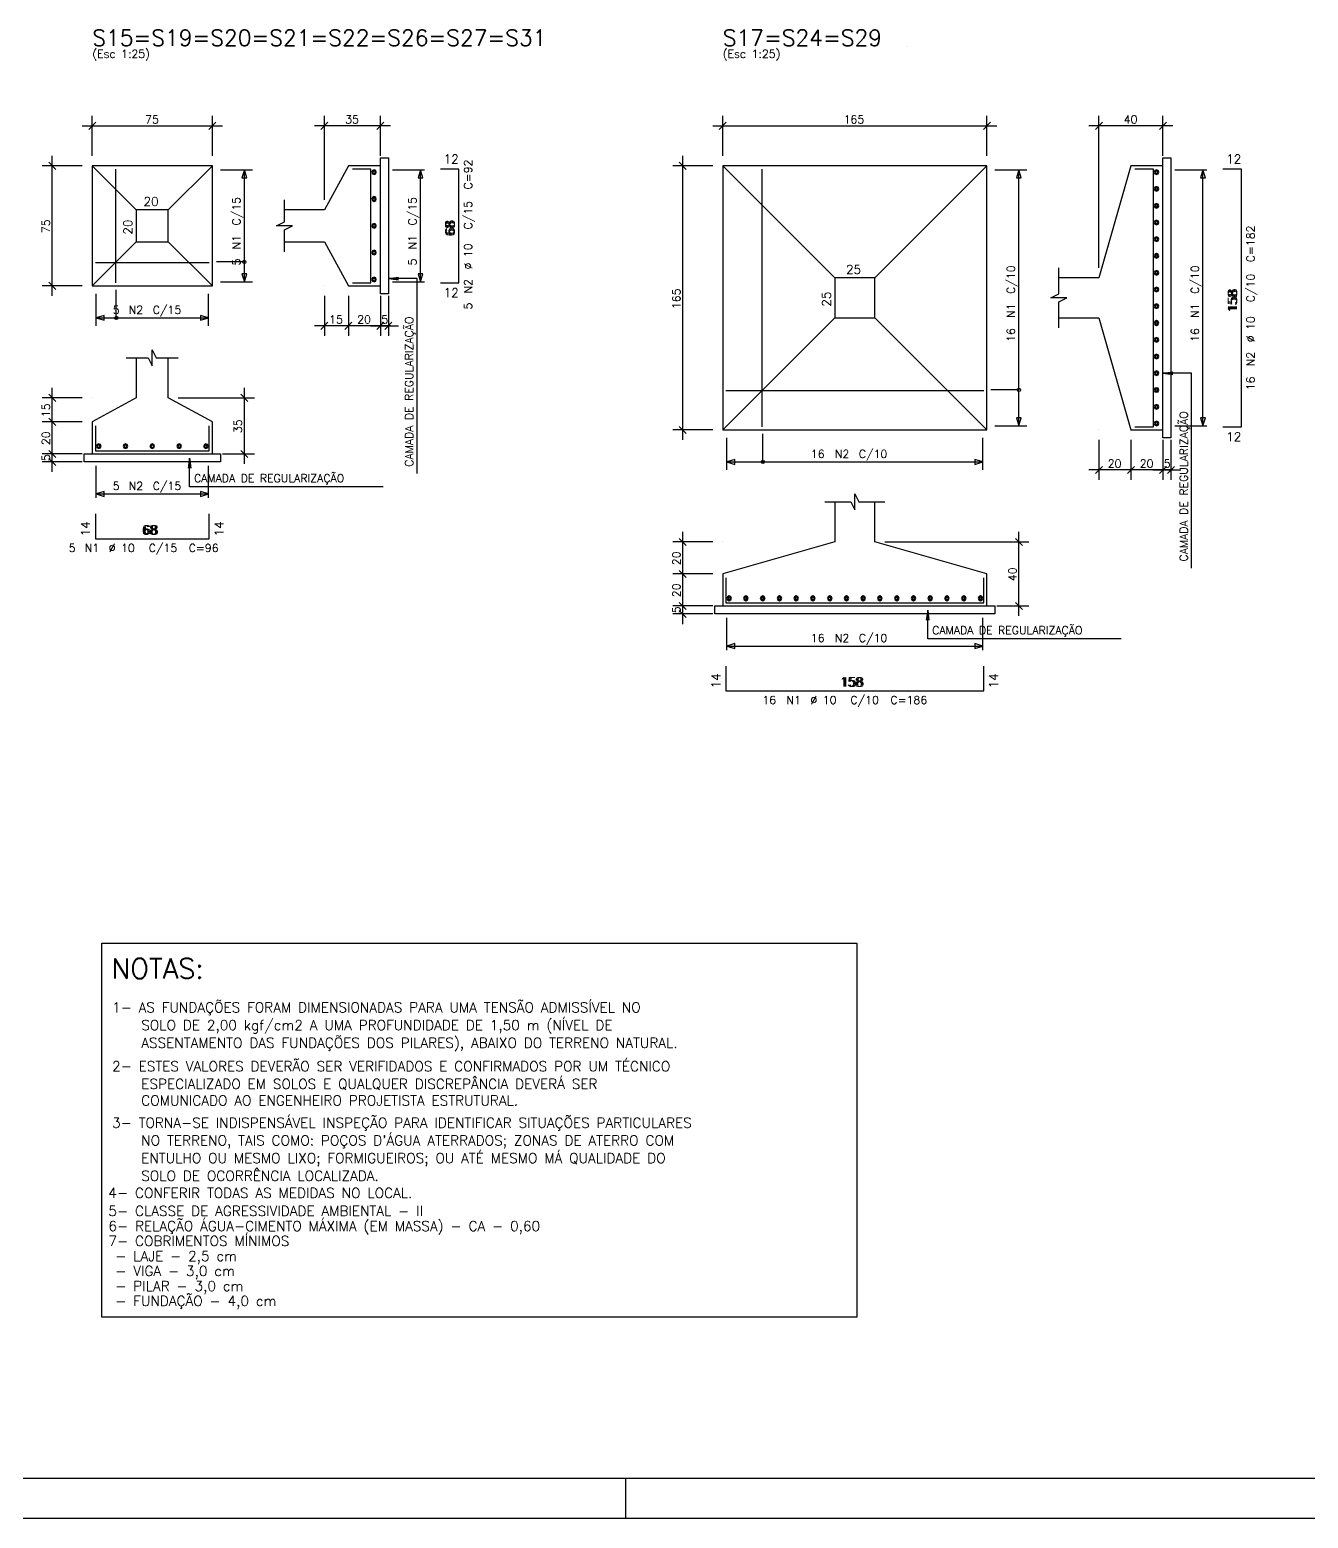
# Model space of a CAD drawing. Extents: x 797 to 1056, y -75 to 15.
# Drawn here: x 830.06 to 846.03, y -26.56 to -7.96 of the extents above; entities that cross this region are included whole.
import ezdxf

# ---------------------------------------------------------------- set-up
doc = ezdxf.new("R2010")
doc.units = 0
doc.header["$MEASUREMENT"] = 0
for name, color, linetype in [('06', 6, 'CONTINUOUS'), ('1', 2, 'CONTINUOUS'), ('2', 4, 'CONTINUOUS'), ('4', 1, 'CONTINUOUS'), ('5', 5, 'CONTINUOUS'), ('CERCADURA', 7, 'CONTINUOUS')]:
    doc.layers.add(name, color=color, linetype=linetype)
doc.styles.get("Standard").update_dxf_attribs({"font": 'ROMANS.SHX'})

msp = doc.modelspace()

# ---------------------------------------------------------------- linework, layer by layer
at = {"layer": '06'}
msp.add_line((797.81, -26.063), (855.51, -26.063), dxfattribs=at)
at = {"layer": '1', "linetype": 'Continuous'}
for points in [[(830.842, -11.164), (832.342, -11.164), (832.342, -9.664), (830.842, -9.664), (830.842, -11.164)], [(831.392, -10.214), (830.842, -9.664)], [(831.792, -10.214), (832.342, -9.664)], [(833.242, -10.614), (833.742, -10.614), (834.042, -11.164), (834.442, -11.164), (834.442, -9.664), (834.042, -9.664), (833.742, -10.214), (833.242, -10.214)], [(834.442, -11.264), (834.442, -9.564), (834.542, -9.564), (834.542, -11.264), (834.442, -11.264)], [(838.72, -12.964), (842.02, -12.964), (842.02, -9.664), (838.72, -9.664), (838.72, -12.964)], [(840.12, -11.064), (838.72, -9.664)], [(840.62, -11.064), (842.02, -9.664)], [(842.92, -11.564), (843.42, -11.564), (843.82, -12.964), (844.22, -12.964), (844.22, -9.664), (843.82, -9.664), (843.42, -11.064), (842.92, -11.064)], [(844.22, -13.064), (844.22, -9.564), (844.32, -9.564), (844.32, -13.064), (844.22, -13.064)], [(834.342, -9.723), (834.333, -9.744)], [(834.333, -9.744), (834.342, -9.764)], [(834.362, -9.714), (834.342, -9.723)], [(834.342, -9.764), (834.362, -9.773)], [(834.353, -9.728), (834.345, -9.748)], [(834.345, -9.739), (834.353, -9.759)], [(834.367, -9.726), (834.346, -9.735)], [(834.346, -9.753), (834.367, -9.761)], [(834.378, -9.735), (834.357, -9.726)], [(834.357, -9.761), (834.378, -9.753)], [(834.383, -9.723), (834.362, -9.714)], [(834.362, -9.773), (834.383, -9.764)], [(834.38, -9.748), (834.371, -9.728)], [(834.371, -9.759), (834.38, -9.739)], [(834.391, -9.744), (834.383, -9.723)], [(834.383, -9.764), (834.391, -9.744)], [(844.119, -9.723), (844.111, -9.744)], [(844.111, -9.744), (844.119, -9.764)], [(844.14, -9.714), (844.119, -9.723)], [(844.119, -9.764), (844.14, -9.773)], [(844.131, -9.728), (844.122, -9.748)], [(844.122, -9.739), (844.131, -9.759)], [(844.145, -9.726), (844.124, -9.735)], [(844.124, -9.753), (844.145, -9.761)], [(844.156, -9.735), (844.135, -9.726)], [(844.135, -9.761), (844.156, -9.753)], [(844.161, -9.723), (844.14, -9.714)], [(844.14, -9.773), (844.161, -9.764)], [(844.158, -9.748), (844.149, -9.728)], [(844.149, -9.759), (844.158, -9.739)], [(844.169, -9.744), (844.161, -9.723)], [(844.161, -9.764), (844.169, -9.744)], [(844.119, -9.932), (844.111, -9.953)], [(844.111, -9.953), (844.119, -9.974)], [(844.14, -9.924), (844.119, -9.932)], [(844.119, -9.974), (844.14, -9.982)], [(844.131, -9.937), (844.122, -9.958)], [(844.122, -9.948), (844.131, -9.969)], [(844.145, -9.935), (844.124, -9.944)], [(844.124, -9.962), (844.145, -9.971)], [(844.156, -9.944), (844.135, -9.935)], [(844.135, -9.971), (844.156, -9.962)], [(844.161, -9.932), (844.14, -9.924)], [(844.14, -9.982), (844.161, -9.974)], [(844.158, -9.958), (844.149, -9.937)], [(844.149, -9.969), (844.158, -9.948)], [(844.169, -9.953), (844.161, -9.932)], [(844.161, -9.974), (844.169, -9.953)], [(831.392, -10.614), (831.792, -10.614), (831.792, -10.214), (831.392, -10.214), (831.392, -10.614)], [(833.242, -10.739), (833.242, -10.464), (833.342, -10.414), (833.142, -10.414), (833.242, -10.364), (833.242, -10.089)], [(834.342, -10.058), (834.333, -10.079)], [(834.333, -10.079), (834.342, -10.099)], [(834.362, -10.049), (834.342, -10.058)], [(834.342, -10.099), (834.362, -10.108)], [(834.353, -10.063), (834.345, -10.083)], [(834.345, -10.074), (834.353, -10.094)], [(834.367, -10.061), (834.346, -10.07)], [(834.346, -10.088), (834.367, -10.096)], [(834.378, -10.07), (834.357, -10.061)], [(834.357, -10.096), (834.378, -10.088)], [(834.383, -10.058), (834.362, -10.049)], [(834.362, -10.108), (834.383, -10.099)], [(834.38, -10.083), (834.371, -10.063)], [(834.371, -10.094), (834.38, -10.074)], [(834.391, -10.079), (834.383, -10.058)], [(834.383, -10.099), (834.391, -10.079)], [(844.119, -10.142), (844.111, -10.162)], [(844.111, -10.162), (844.119, -10.183)], [(844.14, -10.133), (844.119, -10.142)], [(844.119, -10.183), (844.14, -10.191)], [(844.131, -10.146), (844.122, -10.167)], [(844.122, -10.157), (844.131, -10.178)], [(844.145, -10.145), (844.124, -10.153)], [(844.124, -10.171), (844.145, -10.18)], [(844.156, -10.153), (844.135, -10.145)], [(844.135, -10.18), (844.156, -10.171)], [(844.161, -10.142), (844.14, -10.133)], [(844.14, -10.191), (844.161, -10.183)], [(844.158, -10.167), (844.149, -10.146)], [(844.149, -10.178), (844.158, -10.157)], [(844.169, -10.162), (844.161, -10.142)], [(844.161, -10.183), (844.169, -10.162)], [(834.342, -10.393), (834.333, -10.414)], [(834.333, -10.414), (834.342, -10.434)], [(834.362, -10.384), (834.342, -10.393)], [(834.353, -10.398), (834.345, -10.418)], [(834.345, -10.409), (834.353, -10.429)], [(834.367, -10.396), (834.346, -10.405)], [(834.378, -10.405), (834.357, -10.396)], [(834.383, -10.393), (834.362, -10.384)], [(834.38, -10.418), (834.371, -10.398)], [(834.371, -10.429), (834.38, -10.409)], [(834.391, -10.414), (834.383, -10.393)], [(834.383, -10.434), (834.391, -10.414)], [(844.119, -10.351), (844.111, -10.372)], [(844.111, -10.372), (844.119, -10.392)], [(844.14, -10.342), (844.119, -10.351)], [(844.119, -10.392), (844.14, -10.401)], [(844.131, -10.356), (844.122, -10.376)], [(844.122, -10.367), (844.131, -10.387)], [(844.145, -10.354), (844.124, -10.363)], [(844.124, -10.381), (844.145, -10.389)], [(844.156, -10.363), (844.135, -10.354)], [(844.135, -10.389), (844.156, -10.381)], [(844.161, -10.351), (844.14, -10.342)], [(844.14, -10.401), (844.161, -10.392)], [(844.158, -10.376), (844.149, -10.356)], [(844.149, -10.387), (844.158, -10.367)], [(844.169, -10.372), (844.161, -10.351)], [(844.161, -10.392), (844.169, -10.372)], [(834.342, -10.434), (834.362, -10.443)], [(834.346, -10.423), (834.367, -10.431)], [(834.357, -10.431), (834.378, -10.423)], [(834.362, -10.443), (834.383, -10.434)], [(844.119, -10.56), (844.111, -10.581)], [(844.111, -10.581), (844.119, -10.602)], [(844.14, -10.552), (844.119, -10.56)], [(844.119, -10.602), (844.14, -10.61)], [(844.131, -10.565), (844.122, -10.586)], [(844.122, -10.576), (844.131, -10.597)], [(844.145, -10.563), (844.124, -10.572)], [(844.124, -10.59), (844.145, -10.599)], [(844.156, -10.572), (844.135, -10.563)], [(844.135, -10.599), (844.156, -10.59)], [(844.161, -10.56), (844.14, -10.552)], [(844.14, -10.61), (844.161, -10.602)], [(844.158, -10.586), (844.149, -10.565)], [(844.149, -10.597), (844.158, -10.576)], [(844.169, -10.581), (844.161, -10.56)], [(844.161, -10.602), (844.169, -10.581)], [(831.392, -10.614), (830.842, -11.164)], [(831.792, -10.614), (832.342, -11.164)], [(834.342, -10.728), (834.333, -10.749)], [(834.333, -10.749), (834.342, -10.769)], [(834.362, -10.719), (834.342, -10.728)], [(834.342, -10.769), (834.362, -10.778)], [(834.353, -10.733), (834.345, -10.753)], [(834.345, -10.744), (834.353, -10.764)], [(834.367, -10.731), (834.346, -10.74)], [(834.346, -10.758), (834.367, -10.766)], [(834.378, -10.74), (834.357, -10.731)], [(834.357, -10.766), (834.378, -10.758)], [(834.383, -10.728), (834.362, -10.719)], [(834.362, -10.778), (834.383, -10.769)], [(834.38, -10.753), (834.371, -10.733)], [(834.371, -10.764), (834.38, -10.744)], [(834.391, -10.749), (834.383, -10.728)], [(834.383, -10.769), (834.391, -10.749)], [(844.119, -10.77), (844.111, -10.79)], [(844.14, -10.761), (844.119, -10.77)], [(844.131, -10.774), (844.122, -10.795)], [(844.122, -10.785), (844.131, -10.806)], [(844.145, -10.773), (844.124, -10.781)], [(844.156, -10.781), (844.135, -10.773)], [(844.161, -10.77), (844.14, -10.761)], [(844.158, -10.795), (844.149, -10.774)], [(844.149, -10.806), (844.158, -10.785)], [(844.169, -10.79), (844.161, -10.77)], [(842.92, -11.689), (842.92, -11.364), (843.02, -11.314), (842.82, -11.314), (842.92, -11.264), (842.92, -10.939)], [(844.111, -10.79), (844.119, -10.811)], [(844.119, -10.811), (844.14, -10.819)], [(844.14, -10.97), (844.119, -10.979)], [(844.124, -10.799), (844.145, -10.808)], [(844.135, -10.808), (844.156, -10.799)], [(844.14, -10.819), (844.161, -10.811)], [(844.161, -10.979), (844.14, -10.97)], [(844.161, -10.811), (844.169, -10.79)], [(834.342, -11.063), (834.333, -11.084)], [(834.333, -11.084), (834.342, -11.104)], [(834.362, -11.054), (834.342, -11.063)], [(834.342, -11.104), (834.362, -11.113)], [(834.353, -11.068), (834.345, -11.088)], [(834.345, -11.079), (834.353, -11.099)], [(834.367, -11.066), (834.346, -11.075)], [(834.346, -11.093), (834.367, -11.101)], [(834.378, -11.075), (834.357, -11.066)], [(834.357, -11.101), (834.378, -11.093)], [(834.383, -11.063), (834.362, -11.054)], [(834.362, -11.113), (834.383, -11.104)], [(834.38, -11.088), (834.371, -11.068)], [(834.371, -11.099), (834.38, -11.079)], [(834.391, -11.084), (834.383, -11.063)], [(834.383, -11.104), (834.391, -11.084)], [(840.12, -11.564), (840.62, -11.564), (840.62, -11.064), (840.12, -11.064), (840.12, -11.564)], [(844.119, -10.979), (844.111, -11)], [(844.111, -11), (844.119, -11.02)], [(844.119, -11.02), (844.14, -11.029)], [(844.131, -10.984), (844.122, -11.004)], [(844.122, -10.995), (844.131, -11.015)], [(844.145, -10.982), (844.124, -10.991)], [(844.124, -11.009), (844.145, -11.017)], [(844.156, -10.991), (844.135, -10.982)], [(844.135, -11.017), (844.156, -11.009)], [(844.14, -11.029), (844.161, -11.02)], [(844.158, -11.004), (844.149, -10.984)], [(844.149, -11.015), (844.158, -10.995)], [(844.169, -11), (844.161, -10.979)], [(844.161, -11.02), (844.169, -11)], [(844.119, -11.188), (844.111, -11.209)], [(844.111, -11.209), (844.119, -11.23)], [(844.14, -11.18), (844.119, -11.188)], [(844.119, -11.23), (844.14, -11.238)], [(844.131, -11.193), (844.122, -11.214)], [(844.122, -11.204), (844.131, -11.225)], [(844.145, -11.191), (844.124, -11.2)], [(844.124, -11.218), (844.145, -11.227)], [(844.156, -11.2), (844.135, -11.191)], [(844.135, -11.227), (844.156, -11.218)], [(844.161, -11.188), (844.14, -11.18)], [(844.14, -11.238), (844.161, -11.23)], [(844.158, -11.214), (844.149, -11.193)], [(844.149, -11.225), (844.158, -11.204)], [(844.169, -11.209), (844.161, -11.188)], [(844.161, -11.23), (844.169, -11.209)], [(844.119, -11.398), (844.111, -11.418)], [(844.111, -11.418), (844.119, -11.439)], [(844.14, -11.389), (844.119, -11.398)], [(844.119, -11.439), (844.14, -11.447)], [(844.131, -11.402), (844.122, -11.423)], [(844.122, -11.413), (844.131, -11.434)], [(844.145, -11.401), (844.124, -11.409)], [(844.124, -11.427), (844.145, -11.436)], [(844.156, -11.409), (844.135, -11.401)], [(844.135, -11.436), (844.156, -11.427)], [(844.161, -11.398), (844.14, -11.389)], [(844.14, -11.447), (844.161, -11.439)], [(844.158, -11.423), (844.149, -11.402)], [(844.149, -11.434), (844.158, -11.413)], [(844.169, -11.418), (844.161, -11.398)], [(844.161, -11.439), (844.169, -11.418)], [(840.12, -11.564), (838.72, -12.964)], [(840.62, -11.564), (842.02, -12.964)], [(844.119, -11.607), (844.111, -11.628)], [(844.111, -11.628), (844.119, -11.648)], [(844.14, -11.598), (844.119, -11.607)], [(844.119, -11.648), (844.14, -11.657)], [(844.131, -11.612), (844.122, -11.632)], [(844.122, -11.623), (844.131, -11.643)], [(844.145, -11.61), (844.124, -11.619)], [(844.124, -11.637), (844.145, -11.645)], [(844.156, -11.619), (844.135, -11.61)], [(844.135, -11.645), (844.156, -11.637)], [(844.161, -11.607), (844.14, -11.598)], [(844.14, -11.657), (844.161, -11.648)], [(844.158, -11.632), (844.149, -11.612)], [(844.149, -11.643), (844.158, -11.623)], [(844.169, -11.628), (844.161, -11.607)], [(844.161, -11.648), (844.169, -11.628)], [(844.119, -11.816), (844.111, -11.837)], [(844.111, -11.837), (844.119, -11.858)], [(844.14, -11.808), (844.119, -11.816)], [(844.119, -11.858), (844.14, -11.866)], [(844.131, -11.821), (844.122, -11.842)], [(844.122, -11.832), (844.131, -11.853)], [(844.145, -11.819), (844.124, -11.828)], [(844.124, -11.846), (844.145, -11.855)], [(844.156, -11.828), (844.135, -11.819)], [(844.135, -11.855), (844.156, -11.846)], [(844.161, -11.816), (844.14, -11.808)], [(844.14, -11.866), (844.161, -11.858)], [(844.158, -11.842), (844.149, -11.821)], [(844.149, -11.853), (844.158, -11.832)], [(844.169, -11.837), (844.161, -11.816)], [(844.161, -11.858), (844.169, -11.837)], [(831.392, -12.064), (831.392, -12.564), (830.842, -12.864), (830.842, -13.264), (832.342, -13.264), (832.342, -12.864), (831.792, -12.564), (831.792, -12.064)], [(831.267, -12.064), (831.542, -12.064), (831.592, -12.164), (831.592, -11.964), (831.642, -12.064), (831.917, -12.064)], [(844.119, -12.026), (844.111, -12.046)], [(844.111, -12.046), (844.119, -12.067)], [(844.14, -12.017), (844.119, -12.026)], [(844.119, -12.067), (844.14, -12.075)], [(844.131, -12.03), (844.122, -12.051)], [(844.122, -12.041), (844.131, -12.062)], [(844.145, -12.029), (844.124, -12.037)], [(844.124, -12.055), (844.145, -12.064)], [(844.156, -12.037), (844.135, -12.029)], [(844.135, -12.064), (844.156, -12.055)], [(844.161, -12.026), (844.14, -12.017)], [(844.14, -12.075), (844.161, -12.067)], [(844.158, -12.051), (844.149, -12.03)], [(844.149, -12.062), (844.158, -12.041)], [(844.169, -12.046), (844.161, -12.026)], [(844.161, -12.067), (844.169, -12.046)], [(844.119, -12.235), (844.111, -12.256)], [(844.111, -12.256), (844.119, -12.276)], [(844.14, -12.226), (844.119, -12.235)], [(844.131, -12.24), (844.122, -12.26)], [(844.122, -12.251), (844.131, -12.271)], [(844.145, -12.238), (844.124, -12.247)], [(844.124, -12.265), (844.145, -12.273)], [(844.156, -12.247), (844.135, -12.238)], [(844.135, -12.273), (844.156, -12.265)], [(844.161, -12.235), (844.14, -12.226)], [(844.158, -12.26), (844.149, -12.24)], [(844.149, -12.271), (844.158, -12.251)], [(844.169, -12.256), (844.161, -12.235)], [(844.161, -12.276), (844.169, -12.256)], [(844.119, -12.444), (844.111, -12.465)], [(844.119, -12.276), (844.14, -12.285)], [(844.14, -12.436), (844.119, -12.444)], [(844.131, -12.449), (844.122, -12.47)], [(844.122, -12.46), (844.131, -12.481)], [(844.145, -12.447), (844.124, -12.456)], [(844.156, -12.456), (844.135, -12.447)], [(844.14, -12.285), (844.161, -12.276)], [(844.161, -12.444), (844.14, -12.436)], [(844.158, -12.47), (844.149, -12.449)], [(844.149, -12.481), (844.158, -12.46)], [(844.169, -12.465), (844.161, -12.444)], [(844.111, -12.465), (844.119, -12.486)], [(844.119, -12.486), (844.14, -12.494)], [(844.14, -12.645), (844.119, -12.654)], [(844.124, -12.474), (844.145, -12.483)], [(844.135, -12.483), (844.156, -12.474)], [(844.14, -12.494), (844.161, -12.486)], [(844.161, -12.654), (844.14, -12.645)], [(844.161, -12.486), (844.169, -12.465)], [(844.119, -12.654), (844.111, -12.674)], [(844.111, -12.674), (844.119, -12.695)], [(844.119, -12.695), (844.14, -12.703)], [(844.131, -12.658), (844.122, -12.679)], [(844.122, -12.669), (844.131, -12.69)], [(844.145, -12.657), (844.124, -12.665)], [(844.124, -12.683), (844.145, -12.692)], [(844.156, -12.665), (844.135, -12.657)], [(844.135, -12.692), (844.156, -12.683)], [(844.14, -12.703), (844.161, -12.695)], [(844.158, -12.679), (844.149, -12.658)], [(844.149, -12.69), (844.158, -12.669)], [(844.169, -12.674), (844.161, -12.654)], [(844.161, -12.695), (844.169, -12.674)], [(844.119, -12.863), (844.111, -12.884)], [(844.111, -12.884), (844.119, -12.904)], [(844.14, -12.854), (844.119, -12.863)], [(844.119, -12.904), (844.14, -12.913)], [(844.131, -12.868), (844.122, -12.888)], [(844.122, -12.879), (844.131, -12.899)], [(844.145, -12.866), (844.124, -12.875)], [(844.124, -12.893), (844.145, -12.901)], [(844.156, -12.875), (844.135, -12.866)], [(844.135, -12.901), (844.156, -12.893)], [(844.161, -12.863), (844.14, -12.854)], [(844.14, -12.913), (844.161, -12.904)], [(844.158, -12.888), (844.149, -12.868)], [(844.149, -12.899), (844.158, -12.879)], [(844.169, -12.884), (844.161, -12.863)], [(844.161, -12.904), (844.169, -12.884)], [(830.902, -13.148), (830.893, -13.169)], [(830.893, -13.169), (830.902, -13.189)], [(830.922, -13.139), (830.902, -13.148)], [(830.902, -13.189), (830.922, -13.198)], [(830.913, -13.153), (830.905, -13.173)], [(830.905, -13.164), (830.913, -13.184)], [(830.927, -13.151), (830.906, -13.16)], [(830.906, -13.178), (830.927, -13.186)], [(830.938, -13.16), (830.917, -13.151)], [(830.917, -13.186), (830.938, -13.178)], [(830.943, -13.148), (830.922, -13.139)], [(830.922, -13.198), (830.943, -13.189)], [(830.94, -13.173), (830.931, -13.153)], [(830.931, -13.184), (830.94, -13.164)], [(830.951, -13.169), (830.943, -13.148)], [(830.943, -13.189), (830.951, -13.169)], [(831.237, -13.148), (831.228, -13.169)], [(831.228, -13.169), (831.237, -13.189)], [(831.257, -13.139), (831.237, -13.148)], [(831.237, -13.189), (831.257, -13.198)], [(831.248, -13.153), (831.24, -13.173)], [(831.24, -13.164), (831.248, -13.184)], [(831.262, -13.151), (831.241, -13.16)], [(831.241, -13.178), (831.262, -13.186)], [(831.273, -13.16), (831.252, -13.151)], [(831.252, -13.186), (831.273, -13.178)], [(831.278, -13.148), (831.257, -13.139)], [(831.257, -13.198), (831.278, -13.189)], [(831.275, -13.173), (831.266, -13.153)], [(831.266, -13.184), (831.275, -13.164)], [(831.286, -13.169), (831.278, -13.148)], [(831.278, -13.189), (831.286, -13.169)], [(831.572, -13.148), (831.563, -13.169)], [(831.563, -13.169), (831.572, -13.189)], [(831.592, -13.139), (831.572, -13.148)], [(831.572, -13.189), (831.592, -13.198)], [(831.583, -13.153), (831.575, -13.173)], [(831.575, -13.164), (831.583, -13.184)], [(831.597, -13.151), (831.576, -13.16)], [(831.576, -13.178), (831.597, -13.186)], [(831.608, -13.16), (831.587, -13.151)], [(831.587, -13.186), (831.608, -13.178)], [(831.613, -13.148), (831.592, -13.139)], [(831.592, -13.198), (831.613, -13.189)], [(831.61, -13.173), (831.601, -13.153)], [(831.601, -13.184), (831.61, -13.164)], [(831.621, -13.169), (831.613, -13.148)], [(831.613, -13.189), (831.621, -13.169)], [(831.907, -13.148), (831.898, -13.169)], [(831.898, -13.169), (831.907, -13.189)], [(831.927, -13.139), (831.907, -13.148)], [(831.907, -13.189), (831.927, -13.198)], [(831.918, -13.153), (831.91, -13.173)], [(831.91, -13.164), (831.918, -13.184)], [(831.932, -13.151), (831.911, -13.16)], [(831.911, -13.178), (831.932, -13.186)], [(831.943, -13.16), (831.922, -13.151)], [(831.922, -13.186), (831.943, -13.178)], [(831.948, -13.148), (831.927, -13.139)], [(831.927, -13.198), (831.948, -13.189)], [(831.945, -13.173), (831.936, -13.153)], [(831.936, -13.184), (831.945, -13.164)], [(831.956, -13.169), (831.948, -13.148)], [(831.948, -13.189), (831.956, -13.169)], [(832.242, -13.148), (832.233, -13.169)], [(832.233, -13.169), (832.242, -13.189)], [(832.262, -13.139), (832.242, -13.148)], [(832.242, -13.189), (832.262, -13.198)], [(832.253, -13.153), (832.245, -13.173)], [(832.245, -13.164), (832.253, -13.184)], [(832.267, -13.151), (832.246, -13.16)], [(832.246, -13.178), (832.267, -13.186)], [(832.278, -13.16), (832.257, -13.151)], [(832.257, -13.186), (832.278, -13.178)], [(832.283, -13.148), (832.262, -13.139)], [(832.262, -13.198), (832.283, -13.189)], [(832.28, -13.173), (832.271, -13.153)], [(832.271, -13.184), (832.28, -13.164)], [(832.291, -13.169), (832.283, -13.148)], [(832.283, -13.189), (832.291, -13.169)], [(830.742, -13.264), (832.442, -13.264), (832.442, -13.364), (830.742, -13.364), (830.742, -13.264)], [(839.995, -13.864), (840.32, -13.864), (840.37, -13.964), (840.37, -13.764), (840.42, -13.864), (840.745, -13.864)], [(840.12, -13.864), (840.12, -14.364), (838.72, -14.764), (838.72, -15.164), (842.02, -15.164), (842.02, -14.764), (840.62, -14.364), (840.62, -13.864)], [(838.779, -15.048), (838.771, -15.069)], [(838.8, -15.039), (838.779, -15.048)], [(838.791, -15.053), (838.782, -15.073)], [(838.782, -15.064), (838.791, -15.084)], [(838.805, -15.051), (838.784, -15.06)], [(838.816, -15.06), (838.795, -15.051)], [(838.821, -15.048), (838.8, -15.039)], [(838.818, -15.073), (838.809, -15.053)], [(838.809, -15.084), (838.818, -15.064)], [(838.829, -15.069), (838.821, -15.048)], [(838.989, -15.048), (838.98, -15.069)], [(839.009, -15.039), (838.989, -15.048)], [(839, -15.053), (838.992, -15.073)], [(838.992, -15.064), (839, -15.084)], [(839.014, -15.051), (838.993, -15.06)], [(839.025, -15.06), (839.004, -15.051)], [(839.03, -15.048), (839.009, -15.039)], [(839.027, -15.073), (839.018, -15.053)], [(839.018, -15.084), (839.027, -15.064)], [(839.038, -15.069), (839.03, -15.048)], [(839.198, -15.048), (839.189, -15.069)], [(839.219, -15.039), (839.198, -15.048)], [(839.21, -15.053), (839.201, -15.073)], [(839.201, -15.064), (839.21, -15.084)], [(839.223, -15.051), (839.203, -15.06)], [(839.234, -15.06), (839.214, -15.051)], [(839.239, -15.048), (839.219, -15.039)], [(839.236, -15.073), (839.228, -15.053)], [(839.228, -15.084), (839.236, -15.064)], [(839.248, -15.069), (839.239, -15.048)], [(839.407, -15.048), (839.399, -15.069)], [(839.428, -15.039), (839.407, -15.048)], [(839.419, -15.053), (839.41, -15.073)], [(839.41, -15.064), (839.419, -15.084)], [(839.433, -15.051), (839.412, -15.06)], [(839.444, -15.06), (839.423, -15.051)], [(839.449, -15.048), (839.428, -15.039)], [(839.446, -15.073), (839.437, -15.053)], [(839.437, -15.084), (839.446, -15.064)], [(839.457, -15.069), (839.449, -15.048)], [(839.617, -15.048), (839.608, -15.069)], [(839.637, -15.039), (839.617, -15.048)], [(839.628, -15.053), (839.62, -15.073)], [(839.62, -15.064), (839.628, -15.084)], [(839.642, -15.051), (839.621, -15.06)], [(839.653, -15.06), (839.632, -15.051)], [(839.658, -15.048), (839.637, -15.039)], [(839.655, -15.073), (839.646, -15.053)], [(839.646, -15.084), (839.655, -15.064)], [(839.666, -15.069), (839.658, -15.048)], [(839.826, -15.048), (839.817, -15.069)], [(839.847, -15.039), (839.826, -15.048)], [(839.838, -15.053), (839.829, -15.073)], [(839.829, -15.064), (839.838, -15.084)], [(839.851, -15.051), (839.831, -15.06)], [(839.862, -15.06), (839.842, -15.051)], [(839.867, -15.048), (839.847, -15.039)], [(839.864, -15.073), (839.856, -15.053)], [(839.856, -15.084), (839.864, -15.064)], [(839.876, -15.069), (839.867, -15.048)], [(840.035, -15.048), (840.027, -15.069)], [(840.056, -15.039), (840.035, -15.048)], [(840.047, -15.053), (840.038, -15.073)], [(840.038, -15.064), (840.047, -15.084)], [(840.061, -15.051), (840.04, -15.06)], [(840.072, -15.06), (840.051, -15.051)], [(840.077, -15.048), (840.056, -15.039)], [(840.074, -15.073), (840.065, -15.053)], [(840.065, -15.084), (840.074, -15.064)], [(840.085, -15.069), (840.077, -15.048)], [(840.245, -15.048), (840.236, -15.069)], [(840.265, -15.039), (840.245, -15.048)], [(840.256, -15.053), (840.248, -15.073)], [(840.248, -15.064), (840.256, -15.084)], [(840.27, -15.051), (840.249, -15.06)], [(840.281, -15.06), (840.26, -15.051)], [(840.286, -15.048), (840.265, -15.039)], [(840.283, -15.073), (840.274, -15.053)], [(840.274, -15.084), (840.283, -15.064)], [(840.294, -15.069), (840.286, -15.048)], [(840.454, -15.048), (840.445, -15.069)], [(840.475, -15.039), (840.454, -15.048)], [(840.466, -15.053), (840.457, -15.073)], [(840.457, -15.064), (840.466, -15.084)], [(840.479, -15.051), (840.459, -15.06)], [(840.49, -15.06), (840.47, -15.051)], [(840.495, -15.048), (840.475, -15.039)], [(840.492, -15.073), (840.484, -15.053)], [(840.484, -15.084), (840.492, -15.064)], [(840.504, -15.069), (840.495, -15.048)], [(840.663, -15.048), (840.655, -15.069)], [(840.684, -15.039), (840.663, -15.048)], [(840.675, -15.053), (840.666, -15.073)], [(840.666, -15.064), (840.675, -15.084)], [(840.689, -15.051), (840.668, -15.06)], [(840.7, -15.06), (840.679, -15.051)], [(840.705, -15.048), (840.684, -15.039)], [(840.702, -15.073), (840.693, -15.053)], [(840.693, -15.084), (840.702, -15.064)], [(840.713, -15.069), (840.705, -15.048)], [(840.873, -15.048), (840.864, -15.069)], [(840.893, -15.039), (840.873, -15.048)], [(840.884, -15.053), (840.876, -15.073)], [(840.876, -15.064), (840.884, -15.084)], [(840.898, -15.051), (840.877, -15.06)], [(840.909, -15.06), (840.888, -15.051)], [(840.914, -15.048), (840.893, -15.039)], [(840.911, -15.073), (840.902, -15.053)], [(840.902, -15.084), (840.911, -15.064)], [(840.922, -15.069), (840.914, -15.048)], [(841.082, -15.048), (841.073, -15.069)], [(841.103, -15.039), (841.082, -15.048)], [(841.094, -15.053), (841.085, -15.073)], [(841.085, -15.064), (841.094, -15.084)], [(841.107, -15.051), (841.087, -15.06)], [(841.118, -15.06), (841.098, -15.051)], [(841.123, -15.048), (841.103, -15.039)], [(841.12, -15.073), (841.112, -15.053)], [(841.112, -15.084), (841.12, -15.064)], [(841.132, -15.069), (841.123, -15.048)], [(841.291, -15.048), (841.283, -15.069)], [(841.312, -15.039), (841.291, -15.048)], [(841.303, -15.053), (841.294, -15.073)], [(841.294, -15.064), (841.303, -15.084)], [(841.317, -15.051), (841.296, -15.06)], [(841.328, -15.06), (841.307, -15.051)], [(841.333, -15.048), (841.312, -15.039)], [(841.33, -15.073), (841.321, -15.053)], [(841.321, -15.084), (841.33, -15.064)], [(841.341, -15.069), (841.333, -15.048)], [(841.501, -15.048), (841.492, -15.069)], [(841.521, -15.039), (841.501, -15.048)], [(841.512, -15.053), (841.504, -15.073)], [(841.504, -15.064), (841.512, -15.084)], [(841.526, -15.051), (841.505, -15.06)], [(841.537, -15.06), (841.516, -15.051)], [(841.542, -15.048), (841.521, -15.039)], [(841.539, -15.073), (841.53, -15.053)], [(841.53, -15.084), (841.539, -15.064)], [(841.55, -15.069), (841.542, -15.048)], [(841.71, -15.048), (841.701, -15.069)], [(841.731, -15.039), (841.71, -15.048)], [(841.722, -15.053), (841.713, -15.073)], [(841.713, -15.064), (841.722, -15.084)], [(841.735, -15.051), (841.715, -15.06)], [(841.746, -15.06), (841.726, -15.051)], [(841.751, -15.048), (841.731, -15.039)], [(841.748, -15.073), (841.74, -15.053)], [(841.74, -15.084), (841.748, -15.064)], [(841.76, -15.069), (841.751, -15.048)], [(841.919, -15.048), (841.911, -15.069)], [(841.94, -15.039), (841.919, -15.048)], [(841.931, -15.053), (841.922, -15.073)], [(841.922, -15.064), (841.931, -15.084)], [(841.945, -15.051), (841.924, -15.06)], [(841.956, -15.06), (841.935, -15.051)], [(841.961, -15.048), (841.94, -15.039)], [(841.958, -15.073), (841.949, -15.053)], [(841.949, -15.084), (841.958, -15.064)], [(841.969, -15.069), (841.961, -15.048)], [(838.62, -15.164), (842.12, -15.164), (842.12, -15.264), (838.62, -15.264), (838.62, -15.164)], [(838.771, -15.069), (838.779, -15.089)], [(838.779, -15.089), (838.8, -15.098)], [(838.784, -15.078), (838.805, -15.086)], [(838.795, -15.086), (838.816, -15.078)], [(838.8, -15.098), (838.821, -15.089)], [(838.821, -15.089), (838.829, -15.069)], [(838.98, -15.069), (838.989, -15.089)], [(838.989, -15.089), (839.009, -15.098)], [(838.993, -15.078), (839.014, -15.086)], [(839.004, -15.086), (839.025, -15.078)], [(839.009, -15.098), (839.03, -15.089)], [(839.03, -15.089), (839.038, -15.069)], [(839.189, -15.069), (839.198, -15.089)], [(839.198, -15.089), (839.219, -15.098)], [(839.203, -15.078), (839.223, -15.086)], [(839.214, -15.086), (839.234, -15.078)], [(839.219, -15.098), (839.239, -15.089)], [(839.239, -15.089), (839.248, -15.069)], [(839.399, -15.069), (839.407, -15.089)], [(839.407, -15.089), (839.428, -15.098)], [(839.412, -15.078), (839.433, -15.086)], [(839.423, -15.086), (839.444, -15.078)], [(839.428, -15.098), (839.449, -15.089)], [(839.449, -15.089), (839.457, -15.069)], [(839.608, -15.069), (839.617, -15.089)], [(839.617, -15.089), (839.637, -15.098)], [(839.621, -15.078), (839.642, -15.086)], [(839.632, -15.086), (839.653, -15.078)], [(839.637, -15.098), (839.658, -15.089)], [(839.658, -15.089), (839.666, -15.069)], [(839.817, -15.069), (839.826, -15.089)], [(839.826, -15.089), (839.847, -15.098)], [(839.831, -15.078), (839.851, -15.086)], [(839.842, -15.086), (839.862, -15.078)], [(839.847, -15.098), (839.867, -15.089)], [(839.867, -15.089), (839.876, -15.069)], [(840.027, -15.069), (840.035, -15.089)], [(840.035, -15.089), (840.056, -15.098)], [(840.04, -15.078), (840.061, -15.086)], [(840.051, -15.086), (840.072, -15.078)], [(840.056, -15.098), (840.077, -15.089)], [(840.077, -15.089), (840.085, -15.069)], [(840.236, -15.069), (840.245, -15.089)], [(840.245, -15.089), (840.265, -15.098)], [(840.249, -15.078), (840.27, -15.086)], [(840.26, -15.086), (840.281, -15.078)], [(840.265, -15.098), (840.286, -15.089)], [(840.286, -15.089), (840.294, -15.069)], [(840.445, -15.069), (840.454, -15.089)], [(840.454, -15.089), (840.475, -15.098)], [(840.459, -15.078), (840.479, -15.086)], [(840.47, -15.086), (840.49, -15.078)], [(840.475, -15.098), (840.495, -15.089)], [(840.495, -15.089), (840.504, -15.069)], [(840.655, -15.069), (840.663, -15.089)], [(840.663, -15.089), (840.684, -15.098)], [(840.668, -15.078), (840.689, -15.086)], [(840.679, -15.086), (840.7, -15.078)], [(840.684, -15.098), (840.705, -15.089)], [(840.705, -15.089), (840.713, -15.069)], [(840.864, -15.069), (840.873, -15.089)], [(840.873, -15.089), (840.893, -15.098)], [(840.877, -15.078), (840.898, -15.086)], [(840.888, -15.086), (840.909, -15.078)], [(840.893, -15.098), (840.914, -15.089)], [(840.914, -15.089), (840.922, -15.069)], [(841.073, -15.069), (841.082, -15.089)], [(841.082, -15.089), (841.103, -15.098)], [(841.087, -15.078), (841.107, -15.086)], [(841.098, -15.086), (841.118, -15.078)], [(841.103, -15.098), (841.123, -15.089)], [(841.123, -15.089), (841.132, -15.069)], [(841.283, -15.069), (841.291, -15.089)], [(841.291, -15.089), (841.312, -15.098)], [(841.296, -15.078), (841.317, -15.086)], [(841.307, -15.086), (841.328, -15.078)], [(841.312, -15.098), (841.333, -15.089)], [(841.333, -15.089), (841.341, -15.069)], [(841.492, -15.069), (841.501, -15.089)], [(841.501, -15.089), (841.521, -15.098)], [(841.505, -15.078), (841.526, -15.086)], [(841.516, -15.086), (841.537, -15.078)], [(841.521, -15.098), (841.542, -15.089)], [(841.542, -15.089), (841.55, -15.069)], [(841.701, -15.069), (841.71, -15.089)], [(841.71, -15.089), (841.731, -15.098)], [(841.715, -15.078), (841.735, -15.086)], [(841.726, -15.086), (841.746, -15.078)], [(841.731, -15.098), (841.751, -15.089)], [(841.751, -15.089), (841.76, -15.069)], [(841.911, -15.069), (841.919, -15.089)], [(841.919, -15.089), (841.94, -15.098)], [(841.924, -15.078), (841.945, -15.086)], [(841.935, -15.086), (841.956, -15.078)], [(841.94, -15.098), (841.961, -15.089)], [(841.961, -15.089), (841.969, -15.069)], [(830.96, -19.379), (840.395, -19.379), (840.395, -24.051), (830.96, -24.051), (830.96, -19.379)]]:
    msp.add_lwpolyline(points, dxfattribs=at)
at = {"layer": '2', "linetype": 'Continuous'}
for p, q in [((830.842, -9.539), (830.842, -9.039)), ((832.342, -9.539), (832.342, -9.039)), ((833.742, -10.089), (833.742, -9.039)), ((834.442, -9.539), (834.442, -9.039)), ((838.72, -9.539), (838.72, -9.039)), ((842.02, -9.539), (842.02, -9.039)), ((843.42, -10.939), (843.42, -9.039)), ((844.22, -9.539), (844.22, -9.039)), ((830.717, -9.164), (832.467, -9.164)), ((830.798, -9.208), (830.886, -9.119)), ((832.298, -9.208), (832.386, -9.119)), ((834.567, -9.164), (833.617, -9.164)), ((833.786, -9.119), (833.698, -9.208)), ((834.486, -9.119), (834.398, -9.208)), ((838.595, -9.164), (842.145, -9.164)), ((838.676, -9.208), (838.764, -9.119)), ((841.976, -9.208), (842.064, -9.119)), ((844.345, -9.164), (843.295, -9.164)), ((843.464, -9.119), (843.376, -9.208)), ((844.264, -9.119), (844.176, -9.208)), ((830.717, -9.664), (830.217, -9.664)), ((830.386, -9.708), (830.298, -9.619)), ((830.342, -11.289), (830.342, -9.539)), ((830.842, -9.664), (830.842, -9.664)), ((830.842, -9.664), (830.842, -9.664)), ((832.342, -9.664), (832.342, -9.664)), ((834.442, -9.664), (834.442, -9.664)), ((838.595, -9.664), (838.095, -9.664)), ((838.264, -9.708), (838.176, -9.619)), ((838.22, -13.089), (838.22, -9.539)), ((838.72, -9.664), (838.72, -9.664)), ((838.72, -9.664), (838.72, -9.664)), ((842.02, -9.664), (842.02, -9.664)), ((844.22, -9.664), (844.22, -9.664)), ((833.742, -10.214), (833.742, -10.214)), ((830.386, -11.208), (830.298, -11.119)), ((843.42, -11.064), (843.42, -11.064)), ((830.717, -11.164), (830.217, -11.164)), ((830.842, -11.164), (830.842, -11.164)), ((833.742, -11.164), (833.742, -11.164)), ((833.742, -11.289), (833.742, -11.789)), ((834.042, -11.164), (834.042, -11.164)), ((834.042, -11.164), (834.042, -11.164)), ((834.042, -11.289), (834.042, -11.789)), ((834.042, -11.289), (834.042, -11.789)), ((834.442, -11.164), (834.442, -11.164)), ((834.442, -11.164), (834.442, -11.164)), ((834.442, -11.289), (834.442, -11.789)), ((834.442, -11.289), (834.442, -11.789)), ((834.542, -11.164), (834.542, -11.164)), ((834.542, -11.289), (834.542, -11.789)), ((834.167, -11.664), (833.617, -11.664)), ((833.786, -11.619), (833.698, -11.708)), ((834.567, -11.664), (833.917, -11.664)), ((834.086, -11.619), (833.998, -11.708)), ((834.086, -11.619), (833.998, -11.708)), ((834.317, -11.664), (834.667, -11.664)), ((834.486, -11.619), (834.398, -11.708)), ((834.398, -11.708), (834.486, -11.619)), ((834.498, -11.708), (834.586, -11.619)), ((830.342, -12.989), (830.342, -12.439)), ((832.742, -13.389), (832.742, -12.439)), ((830.717, -12.564), (830.217, -12.564)), ((830.386, -12.608), (830.298, -12.519)), ((830.842, -12.564), (830.842, -12.564)), ((831.792, -12.564), (831.792, -12.564)), ((831.917, -12.564), (832.867, -12.564)), ((832.786, -12.608), (832.698, -12.519)), ((830.386, -12.908), (830.298, -12.819)), ((830.386, -12.908), (830.298, -12.819)), ((830.342, -13.389), (830.342, -12.739)), ((830.717, -12.864), (830.217, -12.864)), ((830.717, -12.864), (830.217, -12.864)), ((830.842, -12.864), (830.842, -12.864)), ((830.842, -12.864), (830.842, -12.864)), ((838.595, -12.964), (838.095, -12.964)), ((838.264, -13.008), (838.176, -12.919)), ((838.72, -12.964), (838.72, -12.964)), ((843.42, -12.964), (843.42, -12.964)), ((843.82, -12.964), (843.82, -12.964)), ((843.82, -12.964), (843.82, -12.964)), ((844.22, -12.964), (844.22, -12.964)), ((844.22, -12.964), (844.22, -12.964)), ((844.32, -12.964), (844.32, -12.964)), ((830.342, -13.489), (830.342, -13.139)), ((843.42, -13.089), (843.42, -13.589)), ((843.82, -13.089), (843.82, -13.589)), ((843.82, -13.089), (843.82, -13.589)), ((844.22, -13.089), (844.22, -13.589)), ((844.22, -13.089), (844.22, -13.589)), ((844.32, -13.089), (844.32, -13.589)), ((830.717, -13.264), (830.217, -13.264)), ((830.717, -13.264), (830.217, -13.264)), ((830.717, -13.364), (830.217, -13.364)), ((830.386, -13.308), (830.298, -13.219)), ((830.386, -13.308), (830.298, -13.219)), ((830.386, -13.408), (830.298, -13.319)), ((830.842, -13.264), (830.842, -13.264)), ((830.842, -13.264), (830.842, -13.264)), ((830.842, -13.364), (830.842, -13.364)), ((832.342, -13.264), (832.342, -13.264)), ((832.467, -13.264), (832.867, -13.264)), ((832.786, -13.308), (832.698, -13.219)), ((843.945, -13.464), (843.295, -13.464)), ((843.464, -13.419), (843.376, -13.508)), ((844.345, -13.464), (843.695, -13.464)), ((843.864, -13.419), (843.776, -13.508)), ((843.864, -13.419), (843.776, -13.508)), ((844.095, -13.464), (844.445, -13.464)), ((844.264, -13.419), (844.176, -13.508)), ((844.176, -13.508), (844.264, -13.419)), ((844.276, -13.508), (844.364, -13.419)), ((838.264, -14.408), (838.176, -14.319)), ((838.22, -14.889), (838.22, -14.239)), ((842.464, -14.408), (842.376, -14.319)), ((842.42, -15.289), (842.42, -14.239)), ((838.595, -14.364), (838.095, -14.364)), ((838.72, -14.364), (838.72, -14.364)), ((840.62, -14.364), (840.62, -14.364)), ((840.745, -14.364), (842.545, -14.364)), ((838.22, -15.289), (838.22, -14.639)), ((838.595, -14.764), (838.095, -14.764)), ((838.595, -14.764), (838.095, -14.764)), ((838.264, -14.808), (838.176, -14.719)), ((838.264, -14.808), (838.176, -14.719)), ((838.72, -14.764), (838.72, -14.764)), ((838.72, -14.764), (838.72, -14.764)), ((838.22, -15.389), (838.22, -15.039)), ((838.595, -15.164), (838.095, -15.164)), ((838.595, -15.164), (838.095, -15.164)), ((838.264, -15.208), (838.176, -15.119)), ((838.264, -15.208), (838.176, -15.119)), ((838.264, -15.308), (838.176, -15.219)), ((838.72, -15.164), (838.72, -15.164)), ((838.72, -15.164), (838.72, -15.164)), ((842.02, -15.164), (842.02, -15.164)), ((842.145, -15.164), (842.545, -15.164)), ((842.464, -15.208), (842.376, -15.119)), ((838.595, -15.264), (838.095, -15.264)), ((838.72, -15.264), (838.72, -15.264))]:
    msp.add_line(p, q, dxfattribs=at)
for points in [[(832.442, -9.714), (832.842, -9.714)], [(832.742, -9.714), (832.712, -9.814), (832.772, -9.814), (832.742, -9.714)], [(832.742, -11.114), (832.742, -9.714)], [(834.592, -9.714), (834.992, -9.714)], [(834.942, -9.714), (834.912, -9.814), (834.972, -9.814), (834.942, -9.714)], [(834.942, -11.114), (834.942, -9.714)], [(842.12, -9.714), (842.52, -9.714)], [(842.42, -9.714), (842.39, -9.814), (842.45, -9.814), (842.42, -9.714)], [(842.42, -12.914), (842.42, -9.714)], [(844.37, -9.714), (844.77, -9.714)], [(844.72, -9.714), (844.69, -9.814), (844.75, -9.814), (844.72, -9.714)], [(844.72, -12.914), (844.72, -9.714)], [(832.742, -10.864), (832.392, -10.864)], [(832.442, -11.114), (832.842, -11.114)], [(832.742, -11.114), (832.772, -11.014), (832.712, -11.014), (832.742, -11.114)], [(834.9, -13.507), (834.9, -11.072), (834.542, -11.072), (834.666, -11.088), (834.542, -11.072), (834.666, -11.055)], [(834.592, -11.114), (834.992, -11.114)], [(834.942, -11.114), (834.972, -11.014), (834.912, -11.014), (834.942, -11.114)], [(830.892, -11.664), (830.892, -11.264)], [(831.142, -11.564), (831.142, -11.214)], [(832.292, -11.664), (832.292, -11.264)], [(830.892, -11.564), (830.992, -11.594), (830.992, -11.534), (830.892, -11.564)], [(830.892, -11.564), (832.292, -11.564)], [(832.292, -11.564), (832.192, -11.534), (832.192, -11.594), (832.292, -11.564)], [(844.578, -14.69), (844.578, -12.255), (844.22, -12.255), (844.344, -12.271), (844.22, -12.255), (844.344, -12.239)], [(842.42, -12.464), (842.07, -12.464)], [(842.42, -12.914), (842.45, -12.814), (842.39, -12.814), (842.42, -12.914)], [(844.72, -12.914), (844.75, -12.814), (844.69, -12.814), (844.72, -12.914)], [(839.22, -13.364), (839.22, -13.014)], [(842.12, -12.914), (842.52, -12.914)], [(844.37, -12.914), (844.77, -12.914)], [(838.77, -13.464), (838.77, -13.064)], [(841.97, -13.464), (841.97, -13.064)], [(834.475, -13.676), (832.055, -13.676), (832.055, -13.318), (832.072, -13.442), (832.055, -13.318), (832.039, -13.442)], [(838.77, -13.364), (838.87, -13.394), (838.87, -13.334), (838.77, -13.364)], [(838.77, -13.364), (841.97, -13.364)], [(841.97, -13.364), (841.87, -13.334), (841.87, -13.394), (841.97, -13.364)], [(830.892, -13.814), (830.892, -13.414)], [(832.292, -13.814), (832.292, -13.414)], [(830.892, -13.764), (830.992, -13.794), (830.992, -13.734), (830.892, -13.764)], [(830.892, -13.764), (832.292, -13.764)], [(832.292, -13.764), (832.192, -13.734), (832.192, -13.794), (832.292, -13.764)], [(843.699, -15.576), (841.28, -15.576), (841.28, -15.218), (841.296, -15.342), (841.28, -15.218), (841.263, -15.342)], [(838.77, -15.714), (838.77, -15.314)], [(841.97, -15.714), (841.97, -15.314)], [(838.77, -15.664), (838.87, -15.694), (838.87, -15.634), (838.77, -15.664)], [(838.77, -15.664), (841.97, -15.664)], [(841.97, -15.664), (841.87, -15.634), (841.87, -15.694), (841.97, -15.664)]]:
    msp.add_lwpolyline(points, dxfattribs=at)
for centre in [(832.742, -10.864), (831.142, -11.564), (842.42, -12.464), (839.22, -13.364)]:
    msp.add_circle(centre, 0.02, dxfattribs=at)
at = {"layer": '4', "linetype": 'Continuous'}
for points in [[(831.135, -11.124), (831.135, -9.704)], [(834.092, -11.124), (834.322, -11.124), (834.322, -9.704), (834.092, -9.704)], [(835.192, -11.124), (835.422, -11.124), (835.422, -9.704), (835.192, -9.704)], [(839.212, -12.924), (839.212, -9.704)], [(843.87, -12.924), (844.1, -12.924), (844.1, -9.704), (843.87, -9.704)], [(844.97, -12.924), (845.2, -12.924), (845.2, -9.704), (844.97, -9.704)], [(830.882, -10.871), (832.302, -10.871)], [(838.76, -12.471), (841.98, -12.471)], [(830.882, -12.914), (830.882, -13.224), (832.302, -13.224), (832.302, -12.914)], [(830.882, -14.014), (830.882, -14.324), (832.302, -14.324), (832.302, -14.014)], [(838.76, -14.814), (838.76, -15.124), (841.98, -15.124), (841.98, -14.814)], [(838.76, -15.914), (838.76, -16.224), (841.98, -16.224), (841.98, -15.914)]]:
    msp.add_lwpolyline(points, dxfattribs=at)
at = {"layer": 'CERCADURA'}
for p, q in [((837.51, -26.563), (837.51, -26.063)), ((796.56, -26.563), (856.01, -26.563))]:
    msp.add_line(p, q, dxfattribs=at)

# ---------------------------------------------------------------- texts
at = {"layer": '1', "linetype": 'Continuous'}
for s, height, p in [('3', 0.0002, (841.032, -8.177)), ('8', 0.0002, (830.842, -8.194)), ('(Esc 1:25)', 0.1, (830.842, -8.314)), ('(Esc 1:25)', 0.1, (838.72, -8.314)), ('12', 0.11, (835.232, -9.634)), ('12', 0.11, (845.01, -9.634)), ('12', 0.11, (835.232, -11.304)), ('12', 0.11, (845.01, -13.104)), ('CAMADA DE REGULARIZAÇÃO', 0.1, (832.113, -13.617)), ('68', 0.11, (831.457, -14.269)), ('68', 0.11, (831.47, -14.269)), ('68', 0.11, (831.482, -14.269)), ('5', 0.1, (830.547, -14.489)), ('N1', 0.1, (830.747, -14.489)), ('%%c 10', 0.1, (831.047, -14.489)), ('C/15', 0.1, (831.547, -14.489)), ('C=96', 0.1, (832.047, -14.489)), ('CAMADA DE REGULARIZAÇÃO', 0.1, (841.337, -15.517)), ('158', 0.11, (840.18, -16.169)), ('158', 0.11, (840.192, -16.169)), ('158', 0.11, (840.205, -16.169)), ('16', 0.1, (839.215, -16.389)), ('N1', 0.1, (839.515, -16.389)), ('%%c 10', 0.1, (839.815, -16.389)), ('C/10', 0.1, (840.315, -16.389)), ('C=186', 0.1, (840.815, -16.389)), ('1- AS FUNDAÇÕES FORAM DIMENSIONADAS PARA UMA TENSÃO ADMISSÍVEL NO', 0.125, (831.089, -20.242)), ('SOLO DE 2,00 kgf/cm2 A UMA PROFUNDIDADE DE 1,50 m (NÍVEL DE', 0.125, (831.454, -20.464)), ('ASSENTAMENTO DAS FUNDAÇÕES DOS PILARES), ABAIXO DO TERRENO NATURAL.', 0.125, (831.454, -20.685)), ('2- ESTES VALORES DEVERÃO SER VERIFIDADOS E CONFIRMADOS POR UM TÉCNICO', 0.125, (831.089, -20.978)), ('ESPECIALIZADO EM SOLOS E QUALQUER DISCREPÂNCIA DEVERÁ SER', 0.125, (831.454, -21.199)), ('COMUNICADO AO ENGENHEIRO PROJETISTA ESTRUTURAL.', 0.125, (831.454, -21.406)), ('3- TORNA-SE INDISPENSÁVEL INSPEÇÃO PARA IDENTIFICAR SITUAÇÕES PARTICULARES', 0.125, (831.089, -21.684)), ("NO TERRENO, TAIS COMO: POÇOS D'ÁGUA ATERRADOS; ZONAS DE ATERRO COM", 0.125, (831.454, -21.905)), ('ENTULHO OU MESMO LIXO; FORMIGUEIROS; OU ATÉ MESMO MÁ QUALIDADE DO', 0.125, (831.454, -22.126)), ('SOLO DE OCORRÊNCIA LOCALIZADA.', 0.125, (831.454, -22.347)), ('4- CONFERIR TODAS AS MEDIDAS NO LOCAL.', 0.125, (831.043, -22.561)), ('5- CLASSE DE AGRESSIVIDADE AMBIENTAL - II', 0.125, (831.043, -22.786)), ('6- RELAÇÃO ÁGUA-CIMENTO MÁXIMA (EM MASSA) - CA - 0,60', 0.125, (831.043, -22.974)), ('7- COBRIMENTOS MÍNIMOS', 0.125, (831.043, -23.161)), (' - LAJE - 2,5 cm', 0.125, (831.043, -23.349)), (' - VIGA - 3,0 cm', 0.125, (831.043, -23.536)), (' - PILAR - 3,0 cm', 0.125, (831.043, -23.724)), (' - FUNDAÇÃO - 4,0 cm', 0.125, (831.043, -23.911))]:
    msp.add_text(s, height=height, dxfattribs=at).set_placement(p)
for s, height, p in [('C=92', 0.1, (835.587, -9.959)), ('C/15', 0.1, (835.587, -10.459)), ('68', 0.11, (835.367, -10.524)), ('68', 0.11, (835.367, -10.536)), ('68', 0.11, (835.367, -10.549)), ('C=182', 0.1, (845.365, -10.869)), ('%%c 10', 0.1, (835.587, -10.959)), ('N2', 0.1, (835.587, -11.259)), ('C/10', 0.1, (845.365, -11.369)), ('158', 0.11, (845.145, -11.479)), ('158', 0.11, (845.145, -11.491)), ('158', 0.11, (845.145, -11.504)), ('5', 0.1, (835.587, -11.459)), ('CAMADA DE REGULARIZAÇÃO', 0.1, (834.851, -13.424)), ('%%c 10', 0.1, (845.365, -11.869)), ('N2', 0.1, (845.365, -12.169)), ('16', 0.1, (845.365, -12.469)), ('CAMADA DE REGULARIZAÇÃO', 0.1, (844.529, -14.608)), ('14', 0.11, (830.812, -14.294)), ('14', 0.11, (832.482, -14.294)), ('14', 0.11, (838.69, -16.194)), ('14', 0.11, (842.16, -16.194))]:
    msp.add_text(s, height=height, rotation=90, dxfattribs=at).set_placement(p)
at = {"layer": '1', "color": 5, "linetype": 'Continuous'}
msp.add_text('NOTAS:', height=0.25, dxfattribs=at).set_placement((831.08, -19.82))
at = {"layer": '2', "linetype": 'Continuous'}
for s, height, p in [('75', 0.1, (831.502, -9.134)), ('35', 0.1, (834.002, -9.134)), ('165', 0.1, (840.23, -9.134)), ('40', 0.1, (843.73, -9.134)), ('20', 0.11, (831.482, -10.164)), ('25', 0.11, (840.26, -11.014)), ('5', 0.1, (831.097, -11.514)), ('N2', 0.1, (831.297, -11.514)), ('C/15', 0.1, (831.597, -11.514)), ('15', 0.1, (833.802, -11.634)), ('20', 0.1, (834.152, -11.634)), ('5', 0.1, (834.452, -11.634)), ('C/10', 0.1, (840.42, -13.314)), ('16', 0.1, (839.82, -13.314)), ('N2', 0.1, (840.12, -13.314)), ('20', 0.1, (843.53, -13.434)), ('20', 0.1, (843.93, -13.434)), ('5', 0.1, (844.23, -13.434)), ('5', 0.1, (831.097, -13.714)), ('N2', 0.1, (831.297, -13.714)), ('C/15', 0.1, (831.597, -13.714)), ('16', 0.1, (839.82, -15.614)), ('N2', 0.1, (840.12, -15.614)), ('C/10', 0.1, (840.42, -15.614))]:
    msp.add_text(s, height=height, dxfattribs=at).set_placement(p)
for s, height, p in [('C/15', 0.1, (832.692, -10.409)), ('C/15', 0.1, (834.892, -10.409)), ('75', 0.1, (830.312, -10.504)), ('20', 0.11, (831.342, -10.524)), ('N1', 0.1, (832.692, -10.709)), ('N1', 0.1, (834.892, -10.709)), ('5', 0.1, (832.692, -10.909)), ('5', 0.1, (834.892, -10.909)), ('C/10', 0.1, (842.37, -11.264)), ('C/10', 0.1, (844.67, -11.264)), ('165', 0.1, (838.19, -11.454)), ('25', 0.11, (840.07, -11.424)), ('N1', 0.1, (842.37, -11.564)), ('N1', 0.1, (844.67, -11.564)), ('16', 0.1, (842.37, -11.864)), ('16', 0.1, (844.67, -11.864)), ('15', 0.1, (830.312, -12.804)), ('20', 0.1, (830.312, -13.154)), ('35', 0.1, (832.712, -13.004)), ('5', 0.1, (830.312, -13.354)), ('20', 0.1, (838.19, -14.654)), ('40', 0.1, (842.39, -14.854)), ('20', 0.1, (838.19, -15.054)), ('5', 0.1, (838.19, -15.254))]:
    msp.add_text(s, height=height, rotation=90, dxfattribs=at).set_placement(p)
at = {"layer": '5', "linetype": 'Continuous'}
for s, p in [('S15=S19=S20=S21=S22=S26=S27=S31', (830.842, -8.164)), ('S17=S24=S29', (838.72, -8.164))]:
    msp.add_text(s, height=0.2, dxfattribs=at).set_placement(p)

doc.saveas('drawing.dxf')
